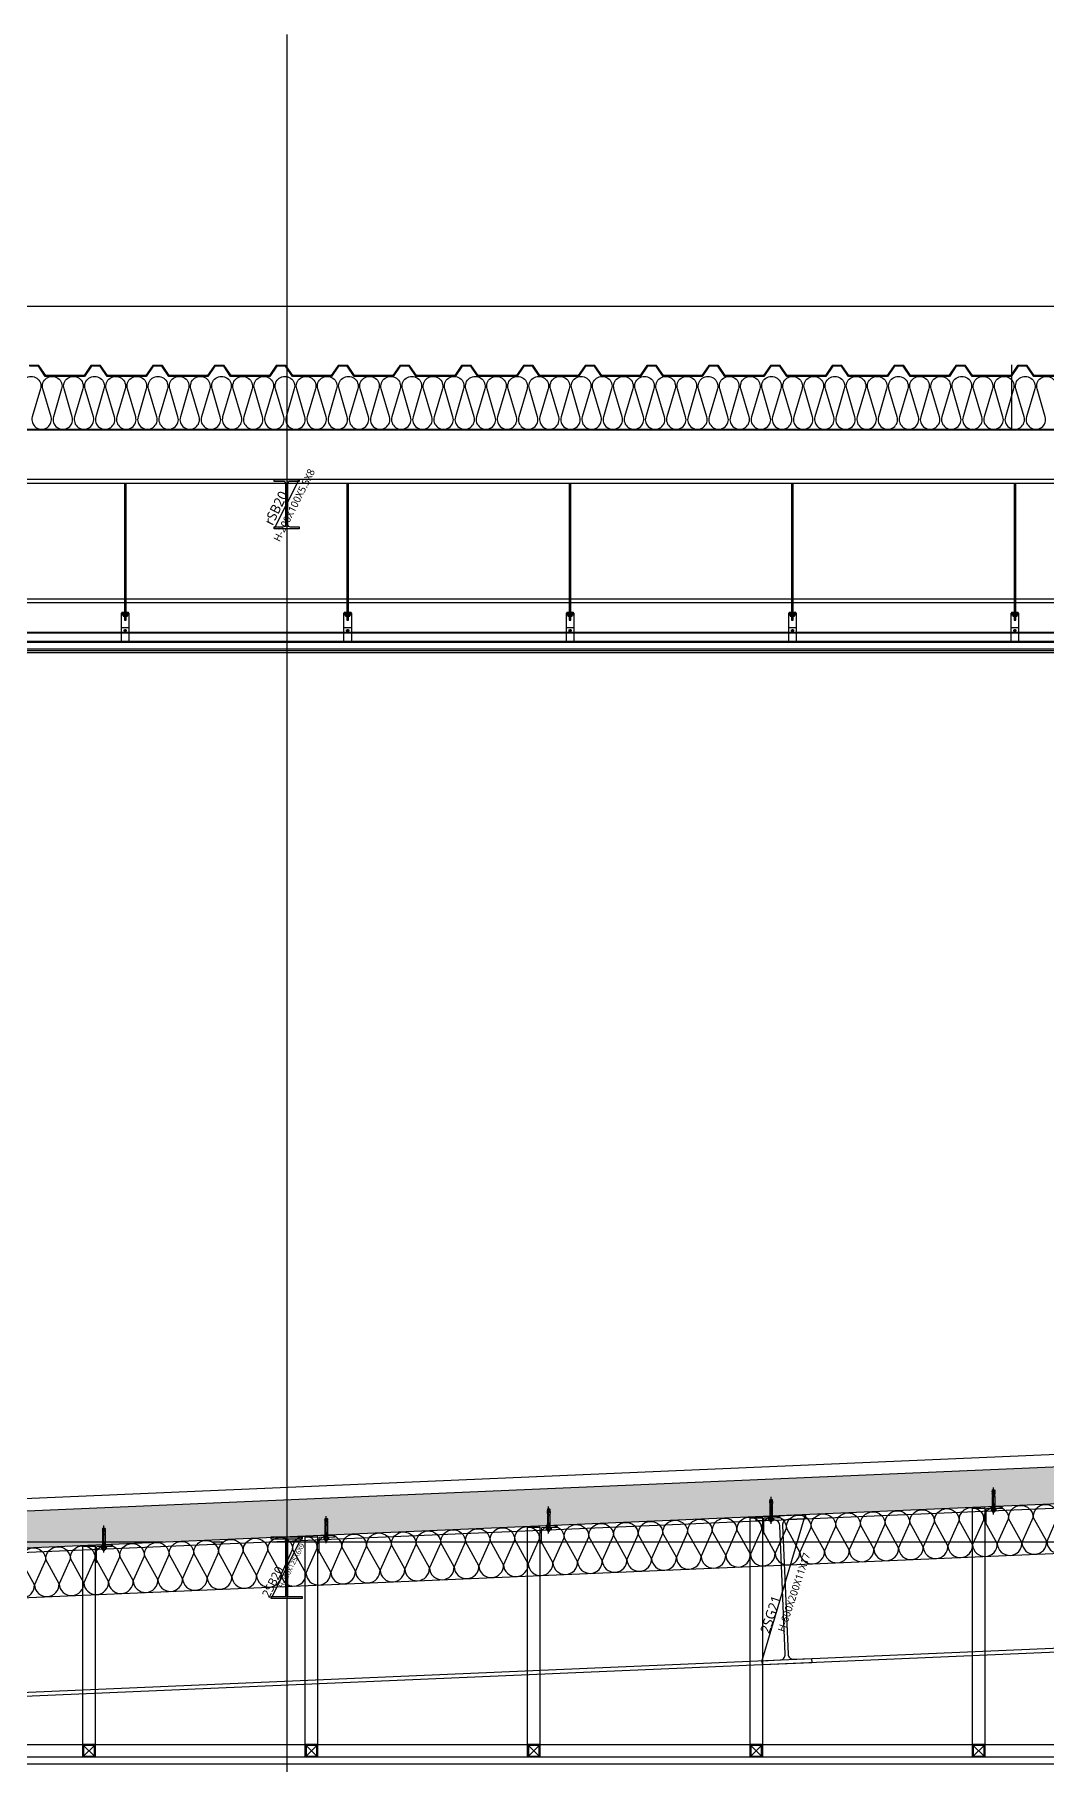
# Model space of a CAD drawing. Header units: millimetres. Extents: x 0 to 672800, y 0 to 118800.
# Drawn here: x 256930 to 261024, y 76595 to 83595 of the extents above; entities that cross this region are included whole.
import ezdxf
from ezdxf.enums import TextEntityAlignment as Align
from ezdxf.xclip import XClip

# ---------------------------------------------------------------- set-up
doc = ezdxf.new("R2010")
doc.units = ezdxf.units.MM
doc.header["$LTSCALE"] = 200
doc.header["$XCLIPFRAME"] = 0
doc.linetypes.add('CEN-GAUN', pattern=[32.2, 30, -1, 0.2, -1])
doc.layers.get('DEFPOINTS').update_dxf_attribs({"color": 137})
for name, color, linetype in [('09GIRDER', 2, 'Continuous'), ('A-8', 8, 'Continuous'), ('A-CON', 2, 'Continuous'), ('A-FLOR-STUD', 9, 'Continuous'), ('A-KERAION', 8, 'Continuous'), ('A_FIN_EXT', 6, 'Continuous'), ('A_ME_B&N', 6, 'Continuous'), ('A_ME_PI', 1, 'Continuous'), ('AS-STEL-MAJR', 8, 'Continuous'), ('CEN', 1, 'CEN-GAUN'), ('ELE-8', 8, 'Continuous'), ('HAT', 8, 'Continuous'), ('HAT-254', 254, 'Continuous'), ('HAT-INS', 252, 'Continuous'), ('Insul', 252, 'Continuous'), ('S-253', 252, 'Continuous'), ('SEC-PANEL', 6, 'Continuous'), ('xr-sec$0$ELE-6', 6, 'Continuous')]:
    doc.layers.add(name, color=color, linetype=linetype)
doc.layers.add('A-STL3', color=4, linetype='Continuous', lineweight=0)
doc.styles.add('스타일1', font='malgun.ttf')

# ---------------------------------------------------------------- blocks, each defined once
blk = doc.blocks.new('*U327')
at = {"layer": 'HAT-INS'}
for points in [[(20, 0, 0.414214), (20.25, 0.25), (20, 0.75, -1), (20.5, 0.75), (20.25, 0.25, 0.414214), (20.5, 0)], [(20.5, 0, 0.414214), (20.75, 0.25), (20.5, 0.75, -1), (21, 0.75), (20.75, 0.25, 0.414214), (21, 0)], [(21, 0, 0.414214), (21.25, 0.25), (21, 0.75, -1), (21.5, 0.75), (21.25, 0.25, 0.414214), (21.5, 0)], [(21.5, 0, 0.414214), (21.75, 0.25), (21.5, 0.75, -1), (22, 0.75), (21.75, 0.25, 0.414214), (22, 0)], [(22, 0, 0.414214), (22.25, 0.25), (22, 0.75, -1), (22.5, 0.75), (22.25, 0.25, 0.414214), (22.5, 0)], [(22.5, 0, 0.414214), (22.75, 0.25), (22.5, 0.75, -1), (23, 0.75), (22.75, 0.25, 0.414214), (23, 0)], [(23, 0, 0.414214), (23.25, 0.25), (23, 0.75, -1), (23.5, 0.75), (23.25, 0.25, 0.414214), (23.5, 0)], [(23.5, 0, 0.414214), (23.75, 0.25), (23.5, 0.75, -1), (24, 0.75), (23.75, 0.25, 0.414214), (24, 0)], [(24, 0, 0.414214), (24.25, 0.25), (24, 0.75, -1), (24.5, 0.75), (24.25, 0.25, 0.414214), (24.5, 0)], [(24.5, 0, 0.414214), (24.75, 0.25), (24.5, 0.75, -1), (25, 0.75), (24.75, 0.25, 0.414214), (25, 0)], [(25, 0, 0.414214), (25.25, 0.25), (25, 0.75, -1), (25.5, 0.75), (25.25, 0.25, 0.414214), (25.5, 0)], [(25.5, 0, 0.414214), (25.75, 0.25), (25.5, 0.75, -1), (26, 0.75), (25.75, 0.25, 0.414214), (26, 0)], [(26, 0, 0.414214), (26.25, 0.25), (26, 0.75, -1), (26.5, 0.75), (26.25, 0.25, 0.414214), (26.5, 0)], [(26.5, 0, 0.414214), (26.75, 0.25), (26.5, 0.75, -1), (27, 0.75), (26.75, 0.25, 0.414214), (27, 0)], [(27, 0, 0.414214), (27.25, 0.25), (27, 0.75, -1), (27.5, 0.75), (27.25, 0.25, 0.414214), (27.5, 0)], [(27.5, 0, 0.414214), (27.75, 0.25), (27.5, 0.75, -1), (28, 0.75), (27.75, 0.25, 0.414214), (28, 0)], [(28, 0, 0.414214), (28.25, 0.25), (28, 0.75, -1), (28.5, 0.75), (28.25, 0.25, 0.414214), (28.5, 0)], [(28.5, 0, 0.414214), (28.75, 0.25), (28.5, 0.75, -1), (29, 0.75), (28.75, 0.25, 0.414214), (29, 0)], [(29, 0, 0.414214), (29.25, 0.25), (29, 0.75, -1), (29.5, 0.75), (29.25, 0.25, 0.414214), (29.5, 0)], [(29.5, 0, 0.414214), (29.75, 0.25), (29.5, 0.75, -1), (30, 0.75), (29.75, 0.25, 0.414214), (30, 0)], [(30, 0, 0.414214), (30.25, 0.25), (30, 0.75, -1), (30.5, 0.75), (30.25, 0.25, 0.414214), (30.5, 0)], [(30.5, 0, 0.414214), (30.75, 0.25), (30.5, 0.75, -1), (31, 0.75), (30.75, 0.25, 0.414214), (31, 0)], [(31, 0, 0.414214), (31.25, 0.25), (31, 0.75, -1), (31.5, 0.75), (31.25, 0.25, 0.414214), (31.5, 0)], [(31.5, 0, 0.414214), (31.75, 0.25), (31.5, 0.75, -1), (32, 0.75), (31.75, 0.25, 0.414214), (32, 0)], [(32, 0, 0.414214), (32.25, 0.25), (32, 0.75, -1), (32.5, 0.75), (32.25, 0.25, 0.414214), (32.5, 0)], [(32.5, 0, 0.414214), (32.75, 0.25), (32.5, 0.75, -1), (33, 0.75), (32.75, 0.25, 0.414214), (33, 0)], [(33, 0, 0.414214), (33.25, 0.25), (33, 0.75, -1), (33.5, 0.75), (33.25, 0.25, 0.414214), (33.5, 0)], [(33.5, 0, 0.414214), (33.75, 0.25), (33.5, 0.75, -1), (34, 0.75), (33.75, 0.25, 0.414214), (34, 0)], [(34, 0, 0.414214), (34.25, 0.25), (34, 0.75, -1), (34.5, 0.75), (34.25, 0.25, 0.414214), (34.5, 0)], [(34.5, 0, 0.414214), (34.75, 0.25), (34.5, 0.75, -1), (35, 0.75), (34.75, 0.25, 0.414214), (35, 0)], [(35, 0, 0.414214), (35.25, 0.25), (35, 0.75, -1), (35.5, 0.75), (35.25, 0.25, 0.414214), (35.5, 0)], [(35.5, 0, 0.414214), (35.75, 0.25), (35.5, 0.75, -1), (36, 0.75), (35.75, 0.25, 0.414214), (36, 0)], [(36, 0, 0.414214), (36.25, 0.25), (36, 0.75, -1), (36.5, 0.75), (36.25, 0.25, 0.414214), (36.5, 0)], [(36.5, 0, 0.414214), (36.75, 0.25), (36.5, 0.75, -1), (37, 0.75), (36.75, 0.25, 0.414214), (37, 0)], [(37, 0, 0.414214), (37.25, 0.25), (37, 0.75, -1), (37.5, 0.75), (37.25, 0.25, 0.414214), (37.5, 0)], [(37.5, 0, 0.414214), (37.75, 0.25), (37.5, 0.75, -1), (38, 0.75), (37.75, 0.25, 0.414214), (38, 0)], [(38, 0, 0.414214), (38.25, 0.25), (38, 0.75, -1), (38.5, 0.75), (38.25, 0.25, 0.414214), (38.5, 0)], [(38.5, 0, 0.414214), (38.75, 0.25), (38.5, 0.75, -1), (39, 0.75), (38.75, 0.25, 0.414214), (39, 0)], [(39, 0, 0.414214), (39.25, 0.25), (39, 0.75, -1), (39.5, 0.75), (39.25, 0.25, 0.414214), (39.5, 0)], [(39.5, 0, 0.414214), (39.75, 0.25), (39.5, 0.75, -1), (40, 0.75), (39.75, 0.25, 0.414214), (40, 0)], [(40, 0, 0.414214), (40.25, 0.25), (40, 0.75, -1), (40.5, 0.75), (40.25, 0.25, 0.414214), (40.5, 0)], [(40.5, 0, 0.414214), (40.75, 0.25), (40.5, 0.75, -1), (41, 0.75), (40.75, 0.25, 0.414214), (41, 0)]]:
    blk.add_lwpolyline(points, format="xyb", dxfattribs=at)
blk = doc.blocks.new('BR-ELE1')
at = {"layer": 'HAT', "color": 252}
for p, q in [((8435, 8000), (8435, 10400)), ((435, 10000), (28430, 10000))]:
    blk.add_line(p, q, dxfattribs=at)
blk = doc.blocks.new('M10 ANCHOR')
at = {"layer": 'A_ME_B&N', "color": 8}
for p, q in [((-2.1, 22.6), (107.2, 22.6)), ((7.1, 25.8), (7.6, 26.3)), ((7.1, 25.8), (7.1, 19.4)), ((7.6, 18.9), (7.1, 19.4)), ((7.6, 18.9), (7.6, 26.3)), ((7.6, 26.3), (9.7, 26.3)), ((7.6, 18.9), (9.7, 18.9)), ((11.1, 27.6), (9.7, 26.2)), ((9.7, 26.2), (9.7, 18.9)), ((11.1, 17.6), (9.7, 18.9)), ((10.2, 26.6), (12.1, 26.6)), ((10.2, 18.5), (12.1, 18.5)), ((11.1, 27.6), (11.1, 17.6)), ((12.1, 27.6), (11.1, 27.6)), ((12.1, 17.6), (11.1, 17.6)), ((12.1, 31.1), (12.9, 32.4)), ((12.1, 14.1), (12.1, 31.1)), ((12.1, 14.1), (12.9, 12.7)), ((19.4, 32.4), (12.9, 32.4)), ((19.4, 27.5), (12.9, 27.5)), ((19.4, 17.6), (12.9, 17.6)), ((19.4, 12.7), (12.9, 12.7)), ((20.1, 31.1), (19.4, 32.4)), ((20.1, 14.1), (19.4, 12.7)), ((20.1, 12.1), (20.1, 33.1)), ((22.1, 33.1), (20.1, 33.1)), ((22.1, 12.1), (20.1, 12.1)), ((22.1, 12.1), (22.1, 33.1)), ((70.9, 27.6), (22.1, 27.6)), ((22.1, 26.6), (37.1, 26.6)), ((22.1, 18.5), (37.1, 18.5)), ((70.9, 17.6), (22.1, 17.6)), ((37.1, 27.6), (37.1, 17.6)), ((39.1, 27.6), (39.1, 17.6)), ((39.1, 17.6), (39.1, 17.6)), ((70.9, 27.6), (70.9, 17.6)), ((70.9, 18.6), (70.9, 26.5)), ((73.7, 26.2), (71.3, 26.2)), ((73.7, 19), (71.3, 19)), ((85.8, 28.2), (73.7, 27.5)), ((73.7, 21.3), (73.7, 27.5)), ((75.4, 21.4), (73.7, 21.3)), ((75.4, 20.1), (73.7, 20.2)), ((73.7, 20.2), (73.7, 17.5)), ((82.7, 17.1), (73.7, 17.5)), ((85.3, 25.8), (82.6, 25.7)), ((82.8, 17), (82.9, 16.7)), ((86.7, 19.6), (82.9, 19.8)), ((84.8, 16.9), (82.9, 16.7)), ((86.9, 21.9), (83.1, 21.7)), ((83.9, 18), (83.8, 16.3)), ((84, 24.3), (83.9, 27)), ((87.8, 16.9), (84.9, 17)), ((87.9, 17.6), (87.8, 16.9)), ((87.8, 16.9), (87.9, 16.3)), ((87.9, 17.6), (87.9, 16.3)), ((88.8, 16.8), (87.9, 16.3)), ((88.1, 23.7), (88, 27)), ((90.9, 16.7), (88.8, 16.8)), ((90.1, 27.4), (91.2, 27.6)), ((90.9, 17.6), (91.2, 17.6)), ((91, 17.5), (90.9, 16.7)), ((91.2, 27.6), (91.2, 17.6)), ((95.6, 27.6), (91.2, 27.6)), ((95.6, 17.6), (91.2, 17.6)), ((95.6, 17.6), (95.6, 27.6)), ((97.1, 26.1), (95.6, 27.6)), ((95.6, 17.6), (97.1, 19.1)), ((97.1, 19.1), (97.1, 26.1))]:
    blk.add_line(p, q, dxfattribs=at)
blk.add_lwpolyline([(83, 25.7), (83.8, 24.9), (84.7, 25.3), (84.8, 26), (84.2, 26.5), (83.4, 26.4)], close=True, dxfattribs=at)
for points in [[(91, 17.5), (90.2, 18.4), (89, 18.9), (87.8, 19.3), (86.7, 19.6)], [(91.1, 25.2), (90.8, 23.8), (90, 22.9), (88.6, 22.4), (87.7, 22.1), (86.9, 21.9)], [(88.9, 27.9), (89.8, 27.6), (90.5, 27), (91, 26.1), (91.1, 25.2)]]:
    blk.add_lwpolyline(points, dxfattribs=at)
for centre, radius, start, end in [((16.5, 29.9), 4.34, 145.56154, 214.43847), ((28.3, 22.6), 16.2, 162.38304, 197.61697), ((16.5, 15.2), 4.34, 145.56154, 214.43847), ((15.8, 29.9), 4.34, 325.56154, 34.43847), ((3.9, 22.6), 16.2, 342.38303, 17.61698), ((15.8, 15.2), 4.34, 325.56154, 34.43847), ((71.3, 26.5), 0.383, 180, 270), ((71.3, 18.6), 0.383, 90, 180), ((75.3, 20.8), 0.618, 278.59794, 81.40205), ((83.2, 20.7), 0.945, 96.12526, 252.14817), ((82.7, 17), 0.126, 7.35016, 87.35016), ((83.5, 10.8), 6.36, 78.49269, 96.20763), ((84.9, 16.9), 0.126, 87.35016, 154.09012), ((86.5, 15.7), 12.5, 78.70071, 92.99998), ((98.4, 25.9), 10.5, 173.79803, 192.20196), ((84.9, 13.6), 5.03, 40.26305, 53.35074), ((86.9, 25.3), 2.05, 308.03304, 57.96696)]:
    blk.add_arc(centre, radius, start, end, dxfattribs=at)
blk = doc.blocks.new('sefa ws')
at = {"layer": 'Insul'}
blk.add_lwpolyline([(25405, 45113.6, -1.337394), (25481, 45113.6), (25447.8, 45001.1, 1.337394), (25523.8, 45001.1), (25490.6, 45113.6, -1.337394), (25566.6, 45113.6), (25533.4, 45001.1, 1.337394), (25609.4, 45001.1), (25576.2, 45113.6, -1.337394), (25652.2, 45113.6), (25619, 45001.1, 1.337394), (25695, 45001.1), (25661.8, 45113.6, -1.337394), (25737.8, 45113.6), (25704.6, 45001.1, 1.337394), (25780.6, 45001.1), (25747.4, 45113.6, -1.337394), (25823.4, 45113.6), (25790.2, 45001.1, 1.337394), (25866.2, 45001.1), (25833, 45113.6, -1.337394), (25909, 45113.6), (25875.8, 45001.1, 1.337394), (25951.8, 45001.1), (25918.6, 45113.6, -1.337394), (25994.6, 45113.6), (25961.4, 45001.1, 1.337394), (26037.4, 45001.1), (26004.2, 45113.6, -1.337394), (26080.2, 45113.6), (26047, 45001.1, 1.337394), (26123, 45001.1), (26089.8, 45113.6, -1.337394), (26165.8, 45113.6), (26132.6, 45001.1, 1.337394), (26208.6, 45001.1), (26175.4, 45113.6, -1.337394), (26251.4, 45113.6), (26218.2, 45001.1, 1.337394), (26294.2, 45001.1), (26261, 45113.6, -1.337394), (26337, 45113.6), (26303.8, 45001.1, 1.337394), (26379.8, 45001.1), (26346.6, 45113.6, -1.337394), (26422.6, 45113.6), (26389.4, 45001.1, 1.337394), (26465.4, 45001.1), (26432.2, 45113.6, -1.337394), (26508.2, 45113.6), (26475, 45001.1, 1.337394), (26551, 45001.1), (26517.8, 45113.6, -1.337394), (26593.8, 45113.6), (26560.6, 45001.1, 1.337394), (26636.6, 45001.1), (26603.4, 45113.6, -1.337394), (26679.4, 45113.6), (26646.2, 45001.1, 1.337394), (26722.2, 45001.1), (26689, 45113.6, -1.337394), (26765, 45113.6), (26731.8, 45001.1, 1.337394), (26807.8, 45001.1), (26774.6, 45113.6, -1.337394), (26850.6, 45113.6), (26817.4, 45001.1, 1.337394), (26893.4, 45001.1), (26860.2, 45113.6, -1.337394), (26936.2, 45113.6), (26903, 45001.1, 1.337394), (26979, 45001.1), (26945.8, 45113.6, -1.337394), (27021.8, 45113.6), (26988.6, 45001.1, 1.337394), (27064.6, 45001.1), (27031.4, 45113.6, -1.337394), (27107.4, 45113.6), (27074.2, 45001.1, 1.337394), (27150.2, 45001.1), (27117, 45113.6, -1.337394), (27193, 45113.6), (27159.8, 45001.1, 1.337394), (27235.8, 45001.1), (27202.6, 45113.6, -1.337394), (27278.6, 45113.6), (27245.4, 45001.1, 1.337394), (27321.4, 45001.1), (27288.2, 45113.6, -1.337394), (27364.2, 45113.6), (27331, 45001.1, 1.337394), (27407, 45001.1), (27373.8, 45113.6, -1.337394), (27449.8, 45113.6), (27416.6, 45001.1, 1.337394), (27492.6, 45001.1), (27459.4, 45113.6, -1.337394), (27535.4, 45113.6), (27502.2, 45001.1, 1.337394), (27578.2, 45001.1), (27545, 45113.6, -1.337394), (27621, 45113.6), (27587.8, 45001.1, 1.337394), (27663.8, 45001.1), (27630.6, 45113.6, -1.337394), (27706.6, 45113.6), (27673.4, 45001.1, 1.337394), (27749.4, 45001.1), (27716.2, 45113.6, -1.337394), (27792.2, 45113.6), (27759, 45001.1, 1.337394), (27835, 45001.1), (27801.8, 45113.6, -1.337394), (27877.8, 45113.6), (27844.6, 45001.1, 1.337394), (27920.6, 45001.1), (27887.4, 45113.6, -1.337394), (27963.4, 45113.6), (27930.2, 45001.1, 1.337394), (28006.2, 45001.1), (27973, 45113.6, -1.337394), (28049, 45113.6), (28015.8, 45001.1, 1.337394), (28091.8, 45001.1), (28058.6, 45113.6, -1.337394), (28134.6, 45113.6), (28101.4, 45001.1, 1.337394), (28177.4, 45001.1), (28144.2, 45113.6, -1.337394), (28220.2, 45113.6), (28187, 45001.1, 1.337394), (28263, 45001.1), (28229.8, 45113.6, -1.337394), (28305.8, 45113.6), (28272.6, 45001.1, 1.337394), (28348.6, 45001.1), (28315.4, 45113.6, -1.337394), (28391.4, 45113.6), (28358.2, 45001.1, 1.337394), (28434.2, 45001.1), (28401, 45113.6, -1.337394), (28477, 45113.6), (28443.8, 45001.1, 1.337394), (28519.8, 45001.1), (28486.6, 45113.6, -1.337394), (28562.6, 45113.6), (28529.4, 45001.1, 1.337394), (28605.4, 45001.1), (28572.2, 45113.6, -1.337394), (28648.2, 45113.6), (28615, 45001.1, 1.337394), (28691, 45001.1), (28657.8, 45113.6, -1.337394), (28733.8, 45113.6), (28700.6, 45001.1, 1.337394), (28776.6, 45001.1), (28743.4, 45113.6, -1.337394), (28819.4, 45113.6), (28786.2, 45001.1, 1.337394), (28862.2, 45001.1), (28829, 45113.6, -1.337394), (28905, 45113.6), (28871.8, 45001.1, 1.337394), (28947.8, 45001.1), (28914.6, 45113.6, -1.337394), (28990.6, 45113.6), (28957.4, 45001.1, 1.337394), (29033.4, 45001.1), (29000.2, 45113.6, -1.337394), (29076.2, 45113.6), (29043, 45001.1, 1.337394), (29119, 45001.1), (29085.8, 45113.6, -1.337394), (29161.8, 45113.6), (29128.6, 45001.1, 1.337394), (29204.6, 45001.1), (29171.4, 45113.6, -1.337394), (29247.4, 45113.6), (29214.2, 45001.1, 1.337394), (29290.2, 45001.1), (29257, 45113.6, -1.337394), (29333, 45113.6), (29299.8, 45001.1, 1.337394), (29375.8, 45001.1), (29342.6, 45113.6, -1.337394), (29418.6, 45113.6), (29385.4, 45001.1, 1.337394), (29461.4, 45001.1), (29428.2, 45113.6, -1.337394), (29504.2, 45113.6), (29471, 45001.1, 1.337394), (29547, 45001.1), (29513.8, 45113.6, -1.337394), (29589.8, 45113.6)], format="xyb", dxfattribs=at)
at = {"layer": 'SEC-PANEL'}
for p, q in [((21562.3, 44950.4), (71212.6, 44950.4)), ((21562.3, 44947.4), (71212.6, 44947.4))]:
    blk.add_line(p, q, dxfattribs=at)
for points in [[(29657.2, 45167.4), (29502.2, 45167.4), (29474.2, 45208.4), (29435.2, 45208.4), (29407.2, 45167.4), (29252.2, 45167.4), (29224.2, 45208.4), (29185.2, 45208.4), (29157.2, 45167.4), (29002.2, 45167.4), (28974.2, 45208.4), (28935.2, 45208.4), (28907.2, 45167.4), (28752.2, 45167.4), (28724.2, 45208.4), (28685.2, 45208.4), (28657.2, 45167.4), (28502.2, 45167.4), (28474.2, 45208.4), (28435.2, 45208.4), (28407.2, 45167.4), (28252.2, 45167.4), (28224.2, 45208.4), (28185.2, 45208.4), (28157.2, 45167.4), (28002.2, 45167.4), (27974.2, 45208.4), (27935.2, 45208.4), (27907.2, 45167.4), (27752.2, 45167.4), (27724.2, 45208.4), (27685.2, 45208.4), (27657.2, 45167.4), (27502.2, 45167.4), (27474.2, 45208.4), (27435.2, 45208.4), (27407.2, 45167.4), (27252.2, 45167.4), (27224.2, 45208.4), (27185.2, 45208.4), (27157.2, 45167.4), (27002.2, 45167.4), (26974.2, 45208.4), (26935.2, 45208.4), (26907.2, 45167.4), (26752.2, 45167.4), (26724.2, 45208.4), (26685.2, 45208.4), (26657.2, 45167.4), (26502.2, 45167.4), (26474.2, 45208.4), (26435.2, 45208.4), (26407.2, 45167.4), (26252.2, 45167.4), (26224.2, 45208.4), (26185.2, 45208.4), (26157.2, 45167.4), (26002.2, 45167.4), (25974.2, 45208.4), (25935.2, 45208.4), (25907.2, 45167.4), (25752.2, 45167.4), (25724.2, 45208.4), (25685.2, 45208.4), (25657.2, 45167.4), (25502.2, 45167.4), (25474.2, 45208.4), (25435.2, 45208.4)], [(26998.6, 45167.4), (27000.6, 45164.4), (26972.6, 45205.4), (26936.8, 45205.4), (26908.8, 45164.4), (26750.6, 45164.4), (26722.6, 45205.4), (26686.8, 45205.4), (26658.8, 45164.4), (26500.6, 45164.4), (26472.6, 45205.4), (26436.8, 45205.4), (26408.8, 45164.4), (26250.6, 45164.4), (26222.6, 45205.4), (26186.8, 45205.4), (26158.8, 45164.4), (26000.6, 45164.4), (25972.6, 45205.4), (25936.8, 45205.4), (25908.8, 45164.4), (25750.6, 45164.4), (25722.6, 45205.4), (25686.8, 45205.4), (25658.8, 45164.4), (25500.6, 45164.4), (25472.6, 45205.4), (25436.8, 45205.4)], [(29658.8, 45164.4), (29500.6, 45164.4), (29472.6, 45205.4), (29436.8, 45205.4), (29408.8, 45164.4), (29250.6, 45164.4), (29222.6, 45205.4), (29186.8, 45205.4), (29158.8, 45164.4), (29000.6, 45164.4), (28972.6, 45205.4), (28936.8, 45205.4), (28908.8, 45164.4), (28750.6, 45164.4), (28722.6, 45205.4), (28686.8, 45205.4), (28658.8, 45164.4), (28500.6, 45164.4), (28472.6, 45205.4), (28436.8, 45205.4), (28408.8, 45164.4), (28250.6, 45164.4), (28222.6, 45205.4), (28186.8, 45205.4), (28158.8, 45164.4), (28000.6, 45164.4), (27972.6, 45205.4), (27936.8, 45205.4), (27908.8, 45164.4), (27750.6, 45164.4), (27722.6, 45205.4), (27686.8, 45205.4), (27658.8, 45164.4), (27500.6, 45164.4), (27472.6, 45205.4), (27436.8, 45205.4), (27408.8, 45164.4), (27250.6, 45164.4), (27222.6, 45205.4), (27186.8, 45205.4), (27158.8, 45164.4), (27000.6, 45164.4)]]:
    blk.add_lwpolyline(points, dxfattribs=at)
blk = doc.blocks.new('SG-SB20')
at = {"layer": '09GIRDER'}
blk.add_lwpolyline([(62.5, 0), (62.5, -9), (3, -9), (3, -241), (62.5, -241), (62.5, -250), (-62.5, -250), (-62.5, -241), (-3, -241), (-3, -9), (-62.5, -9), (-62.5, 0)], close=True, dxfattribs=at)
at = {"layer": 'DEFPOINTS'}
blk.add_line((-62.5, -250), (62.5, 0), dxfattribs=at)
at = {"layer": 'DEFPOINTS', "style": '스타일1'}
for s, height, p in [('H-250X125X6X9', 20, (20.2, -116.2)), ('2SB20', 35, (-56.6, -182.2, 0))]:
    blk.add_text(s, height=height, rotation=63.43495, dxfattribs=at).set_placement(p, align=Align.MIDDLE_CENTER)
blk = doc.blocks.new('SG-rSB20')
at = {"layer": '09GIRDER'}
blk.add_lwpolyline([(-50, 0), (-50, 8), (-13.8, 8, 0.414214), (-2.8, 19), (-2.8, 181, 0.414214), (-13.8, 192), (-50, 192), (-50, 200), (50, 200), (50, 192), (13.8, 192, 0.414214), (2.8, 181), (2.8, 19, 0.414214), (13.8, 8), (50, 8), (50, 0)], format="xyb", close=True, dxfattribs=at)
at = {"layer": 'DEFPOINTS'}
blk.add_line((-50, 0), (50, 200), dxfattribs=at)
at = {"layer": 'DEFPOINTS', "style": '스타일1'}
for s, height, p in [('H-200X100X5.5X8', 30, (30.2, 95.7)), ('rSB20', 40, (-43, 84.3, 0))]:
    blk.add_text(s, height=height, rotation=63.43495, dxfattribs=at).set_placement(p, align=Align.MIDDLE_CENTER)

msp = doc.modelspace()

# ---------------------------------------------------------------- hatches: boundary and pattern name
at = {"layer": 'HAT-254'}
h = msp.add_hatch(color=256, dxfattribs=at)
h.dxf.hatch_style = 1
h.paths.add_polyline_path([(280830, 78497.3), (252935, 77300.5), (252935, 77450.7), (280830, 78647.5)])

# ---------------------------------------------------------------- linework, layer by layer
at = {"color": 8}
for p, q in [((252928, 81176.9), (280802, 81176.9)), ((252928, 81173.9), (280802, 81173.9)), ((252928, 81139.9), (280802, 81139.9)), ((252928, 81136.9), (280802, 81136.9)), ((257311.7, 81194.9), (257281.7, 81194.9)), ((257303.6, 81182.9), (257289.9, 81182.9)), ((257296.7, 81189.1), (257296.7, 81176.7)), ((258211.7, 81194.9), (258181.7, 81194.9)), ((258203.6, 81182.9), (258189.9, 81182.9)), ((258196.7, 81189.1), (258196.7, 81176.7)), ((259111.7, 81194.9), (259081.7, 81194.9)), ((259103.6, 81182.9), (259089.9, 81182.9)), ((259096.7, 81189.1), (259096.7, 81176.7)), ((260011.7, 81194.9), (259981.7, 81194.9)), ((260003.6, 81182.9), (259989.9, 81182.9)), ((259996.7, 81189.1), (259996.7, 81176.7)), ((260911.7, 81194.9), (260881.7, 81194.9)), ((260903.6, 81182.9), (260889.9, 81182.9)), ((260896.7, 81189.1), (260896.7, 81176.7))]:
    msp.add_line(p, q, dxfattribs=at)
at = {"color": 1}
for p, q in [((252938, 81109.9), (280822, 81109.9)), ((252938, 81102.9), (280822, 81102.9)), ((252938, 81094.9), (280822, 81094.9))]:
    msp.add_line(p, q, dxfattribs=at)
at = {"color": 8}
for points in [[(257293.4, 81778.9), (257293.4, 81224.8), (257300.1, 81224.8), (257300.1, 81778.9)], [(258193.4, 81778.9), (258193.4, 81224.8), (258200.1, 81224.8), (258200.1, 81778.9)], [(259093.4, 81778.9), (259093.4, 81224.8), (259100.1, 81224.8), (259100.1, 81778.9)], [(259993.4, 81778.9), (259993.4, 81224.8), (260000.1, 81224.8), (260000.1, 81778.9)], [(260893.4, 81778.9), (260893.4, 81224.8), (260900.1, 81224.8), (260900.1, 81778.9)], [(257311.7, 81254), (257310.4, 81256), (257283, 81256), (257281.7, 81254), (257281.7, 81249), (257283, 81247), (257310.4, 81247), (257311.7, 81249), (257281.7, 81249)], [(257288, 81247), (257288, 81241.9), (257305.6, 81241.9), (257305.6, 81247)], [(258211.7, 81254), (258210.4, 81256), (258183, 81256), (258181.7, 81254), (258181.7, 81249), (258183, 81247), (258210.4, 81247), (258211.7, 81249), (258181.7, 81249)], [(258188, 81247), (258188, 81241.9), (258205.6, 81241.9), (258205.6, 81247)], [(259111.7, 81254), (259110.4, 81256), (259083, 81256), (259081.7, 81254), (259081.7, 81249), (259083, 81247), (259110.4, 81247), (259111.7, 81249), (259081.7, 81249)], [(259088, 81247), (259088, 81241.9), (259105.6, 81241.9), (259105.6, 81247)], [(260011.7, 81254), (260010.4, 81256), (259983, 81256), (259981.7, 81254), (259981.7, 81249), (259983, 81247), (260010.4, 81247), (260011.7, 81249), (259981.7, 81249)], [(259988, 81247), (259988, 81241.9), (260005.6, 81241.9), (260005.6, 81247)], [(260911.7, 81254), (260910.4, 81256), (260883, 81256), (260881.7, 81254), (260881.7, 81249), (260883, 81247), (260910.4, 81247), (260911.7, 81249), (260881.7, 81249)], [(260888, 81247), (260888, 81241.9), (260905.6, 81241.9), (260905.6, 81247)]]:
    msp.add_lwpolyline(points, dxfattribs=at)
for points in [[(257281.7, 81254), (257311.7, 81254), (257311.7, 81134.9), (257281.7, 81134.9)], [(258181.7, 81254), (258211.7, 81254), (258211.7, 81134.9), (258181.7, 81134.9)], [(259081.7, 81254), (259111.7, 81254), (259111.7, 81134.9), (259081.7, 81134.9)], [(259981.7, 81254), (260011.7, 81254), (260011.7, 81134.9), (259981.7, 81134.9)], [(260881.7, 81254), (260911.7, 81254), (260911.7, 81134.9), (260881.7, 81134.9)]]:
    msp.add_lwpolyline(points, close=True, dxfattribs=at)
for centre, radius in [((257296.7, 81182.9), 4.25), ((257296.7, 81182.9), 3.25), ((258196.7, 81182.9), 4.25), ((258196.7, 81182.9), 3.25), ((259096.7, 81182.9), 4.25), ((259096.7, 81182.9), 3.25), ((259996.7, 81182.9), 4.25), ((259996.7, 81182.9), 3.25), ((260896.7, 81182.9), 4.25), ((260896.7, 81182.9), 3.25)]:
    msp.add_circle(centre, radius, dxfattribs=at)
at = {"layer": 'A-8'}
for p, q in [((257171.8, 76628.1), (257128.2, 76671.7)), ((257171.8, 76628.1), (257128.2, 76671.7)), ((257128.2, 76628.1), (257171.8, 76671.7)), ((257171.8, 76628.1), (257128.2, 76671.7)), ((257128.2, 76628.1), (257171.8, 76671.7)), ((258071.8, 76628.1), (258028.2, 76671.7)), ((258071.8, 76628.1), (258028.2, 76671.7)), ((258028.2, 76628.1), (258071.8, 76671.7)), ((258071.8, 76628.1), (258028.2, 76671.7)), ((258028.2, 76628.1), (258071.8, 76671.7)), ((258971.8, 76628.1), (258928.2, 76671.7)), ((258971.8, 76628.1), (258928.2, 76671.7)), ((258928.2, 76628.1), (258971.8, 76671.7)), ((258971.8, 76628.1), (258928.2, 76671.7)), ((258928.2, 76628.1), (258971.8, 76671.7)), ((259871.8, 76628.1), (259828.2, 76671.7)), ((259871.8, 76628.1), (259828.2, 76671.7)), ((259828.2, 76628.1), (259871.8, 76671.7)), ((259871.8, 76628.1), (259828.2, 76671.7)), ((259828.2, 76628.1), (259871.8, 76671.7)), ((260771.8, 76628.1), (260728.2, 76671.7)), ((260771.8, 76628.1), (260728.2, 76671.7)), ((260728.2, 76628.1), (260771.8, 76671.7)), ((260771.8, 76628.1), (260728.2, 76671.7)), ((260728.2, 76628.1), (260771.8, 76671.7))]:
    msp.add_line(p, q, dxfattribs=at)
at = {"layer": 'A-CON'}
msp.add_lwpolyline([(280830, 78497.3), (252935, 77300.5), (252935, 77450.7), (280830, 78647.5)], close=True, dxfattribs=at)
at = {"layer": 'A-FLOR-STUD'}
for points in [[(260725, 76624.9), (260725, 77631.9), (260775, 77631.9), (260775, 76627.7)], [(259825, 76624.9), (259825, 77593.3), (259875, 77593.3), (259875, 76627.7)], [(258025, 76624.9), (258025, 77516.1), (258075, 77516.1), (258075, 76627.7)], [(258925, 76624.9), (258925, 77554.7), (258975, 77554.7), (258975, 76627.7)], [(257125, 76624.9), (257125, 77477.4), (257175, 77477.4), (257175, 76627.7)], [(252985, 76674.9), (280780, 76674.9)], [(252985, 76624.9), (280780, 76624.9)]]:
    msp.add_lwpolyline(points, dxfattribs=at)
at = {"layer": 'A-STL3'}
for points in [[(260775, 77636.9), (260775, 77566.9), (260781, 77566.9), (260781, 77627.9, -0.414214), (260784, 77630.9), (260845, 77630.9), (260845, 77636.9)], [(259875, 77598.3), (259875, 77528.3), (259881, 77528.3), (259881, 77589.3, -0.414214), (259884, 77592.3), (259945, 77592.3), (259945, 77598.3)], [(258075, 77521.1), (258075, 77451), (258081, 77451), (258081, 77512.1, -0.414214), (258084, 77515.1), (258145, 77515.1), (258145, 77521.1)], [(258975, 77559.7), (258975, 77489.7), (258981, 77489.7), (258981, 77550.7, -0.414214), (258984, 77553.7), (259045, 77553.7), (259045, 77559.7)], [(257175, 77482.4), (257175, 77412.4), (257181, 77412.4), (257181, 77473.4, -0.414214), (257184, 77476.4), (257245, 77476.4), (257245, 77482.4)]]:
    msp.add_lwpolyline(points, format="xyb", close=True, dxfattribs=at)
at = {"layer": 'A_FIN_EXT'}
for points in [[(280775, 78694.9), (280770, 78694.9), (252800, 77494.9)], [(252938, 76597.9), (280808, 76597.9)]]:
    msp.add_lwpolyline(points, dxfattribs=at)
at = {"layer": 'A_ME_PI'}
for points in [[(257175, 76674.9), (257125, 76674.9), (257125, 76624.9), (257175, 76624.9)], [(257175, 76674.9), (257125, 76674.9), (257125, 76624.9), (257175, 76624.9)], [(257175, 76674.9), (257125, 76674.9), (257125, 76624.9), (257175, 76624.9)], [(257171.8, 76671.7), (257128.2, 76671.7), (257128.2, 76628.1), (257171.8, 76628.1)], [(257171.8, 76671.7), (257128.2, 76671.7), (257128.2, 76628.1), (257171.8, 76628.1)], [(257171.8, 76671.7), (257128.2, 76671.7), (257128.2, 76628.1), (257171.8, 76628.1)], [(258075, 76674.9), (258025, 76674.9), (258025, 76624.9), (258075, 76624.9)], [(258075, 76674.9), (258025, 76674.9), (258025, 76624.9), (258075, 76624.9)], [(258075, 76674.9), (258025, 76674.9), (258025, 76624.9), (258075, 76624.9)], [(258071.8, 76671.7), (258028.2, 76671.7), (258028.2, 76628.1), (258071.8, 76628.1)], [(258071.8, 76671.7), (258028.2, 76671.7), (258028.2, 76628.1), (258071.8, 76628.1)], [(258071.8, 76671.7), (258028.2, 76671.7), (258028.2, 76628.1), (258071.8, 76628.1)], [(258975, 76674.9), (258925, 76674.9), (258925, 76624.9), (258975, 76624.9)], [(258975, 76674.9), (258925, 76674.9), (258925, 76624.9), (258975, 76624.9)], [(258975, 76674.9), (258925, 76674.9), (258925, 76624.9), (258975, 76624.9)], [(258971.8, 76671.7), (258928.2, 76671.7), (258928.2, 76628.1), (258971.8, 76628.1)], [(258971.8, 76671.7), (258928.2, 76671.7), (258928.2, 76628.1), (258971.8, 76628.1)], [(258971.8, 76671.7), (258928.2, 76671.7), (258928.2, 76628.1), (258971.8, 76628.1)], [(259875, 76674.9), (259825, 76674.9), (259825, 76624.9), (259875, 76624.9)], [(259875, 76674.9), (259825, 76674.9), (259825, 76624.9), (259875, 76624.9)], [(259875, 76674.9), (259825, 76674.9), (259825, 76624.9), (259875, 76624.9)], [(259871.8, 76671.7), (259828.2, 76671.7), (259828.2, 76628.1), (259871.8, 76628.1)], [(259871.8, 76671.7), (259828.2, 76671.7), (259828.2, 76628.1), (259871.8, 76628.1)], [(259871.8, 76671.7), (259828.2, 76671.7), (259828.2, 76628.1), (259871.8, 76628.1)], [(260775, 76674.9), (260725, 76674.9), (260725, 76624.9), (260775, 76624.9)], [(260775, 76674.9), (260725, 76674.9), (260725, 76624.9), (260775, 76624.9)], [(260775, 76674.9), (260725, 76674.9), (260725, 76624.9), (260775, 76624.9)], [(260771.8, 76671.7), (260728.2, 76671.7), (260728.2, 76628.1), (260771.8, 76628.1)], [(260771.8, 76671.7), (260728.2, 76671.7), (260728.2, 76628.1), (260771.8, 76628.1)], [(260771.8, 76671.7), (260728.2, 76671.7), (260728.2, 76628.1), (260771.8, 76628.1)]]:
    msp.add_lwpolyline(points, close=True, dxfattribs=at)
at = {"layer": 'AS-STEL-MAJR'}
for p, q in [((280800, 81794.9), (254225.3, 81794.9)), ((268425.3, 81778.9), (254575.3, 81778.9)), ((268425.3, 81310.9), (254575.3, 81310.9)), ((268425.3, 81294.9), (254575.3, 81294.9))]:
    msp.add_line(p, q, dxfattribs=at)
at = {"layer": 'CEN'}
for p, q in [((289650, 81994.9), (204450, 81994.9)), ((289650, 77494.9), (204450, 77494.9))]:
    msp.add_line(p, q, dxfattribs=at)
at = {"layer": 'DEFPOINTS'}
for p, q in [((257950, 83594.9), (257950, 71284.7)), ((259873.3, 77011.9), (260049.1, 77605.6))]:
    msp.add_line(p, q, dxfattribs=at)
at = {"layer": 'DEFPOINTS', "flags": 128}
msp.add_lwpolyline([(259875, 76997.7), (259874.3, 77014.7), (259946.7, 77017.8, 0.414214), (259967.7, 77040.8), (259945.4, 77562.3, 0.414214), (259922.4, 77583.3), (259850, 77580.2), (259849.3, 77597.2), (260049.1, 77605.8), (260049.8, 77588.8), (259977.4, 77585.7, 0.414214), (259956.4, 77562.7), (259978.7, 77041.2, 0.414214), (260001.7, 77020.2), (260074.1, 77023.3), (260074.8, 77006.3)], format="xyb", close=True, dxfattribs=at)
at = {"layer": 'ELE-8'}
for p, q in [((254575, 77353.9), (280800, 78479)), ((252884.2, 77098.2), (280800, 78295.9)), ((254575, 76787.4), (280800, 77912.5))]:
    msp.add_line(p, q, dxfattribs=at)
msp.add_lwpolyline([(280800, 78496), (280800, 77896), (254562.5, 76770.3)], dxfattribs=at)
at = {"layer": 'xr-sec$0$ELE-6'}
msp.add_line((280880, 82494.9), (252885, 82494.9), dxfattribs=at)

# ---------------------------------------------------------------- block references
ref = msp.add_blockref('BR-ELE1', (252450, 71994.9))
XClip(ref).set_block_clipping_path([(534.9962239274, 9999.9999999999), (28381.0000000978, 10263.500000002)])
at = {"layer": 'A-KERAION', "extrusion": (0, 0, -1), "zscale": -1, "rotation": 90}
for p in [(-260787.4, 77608.8), (-258987.4, 77531.6), (-259887.4, 77570.2), (-257187.4, 77454.3), (-258087.4, 77492.9)]:
    msp.add_blockref('M10 ANCHOR', p, dxfattribs=at)
at = {"layer": 'HAT-INS', "xscale": 199.9999999999999, "yscale": 199.9999999999999, "zscale": 199.9999999999999, "rotation": 2.454216712100465}
msp.add_blockref('*U327', (252885, 77098.2), dxfattribs=at)
at = {"layer": 'S-253'}
for name, p in [('SG-rSB20', (257950, 81594.9)), ('SG-SB20', (257950, 77515.7))]:
    msp.add_blockref(name, p, dxfattribs=at)
at = {"layer": 'SEC-PANEL', "color": 0}
ref = msp.add_blockref('sefa ws', (231472.7, 37047.6), dxfattribs=at)
XClip(ref).set_block_clipping_path([(21512.6117764015, 44947.3513414026), (49257.3155524734, 45210.8513414047)])

# ---------------------------------------------------------------- texts
at = {"layer": 'DEFPOINTS', "style": '스타일1'}
for s, height, p in [('H-600X200X11X17', 30, (260003, 77291.1)), ('2SG21', 40, (259908.6, 77202, 0))]:
    msp.add_text(s, height=height, rotation=71.56505, dxfattribs=at).set_placement(p, align=Align.MIDDLE_CENTER)

doc.saveas('drawing.dxf')
